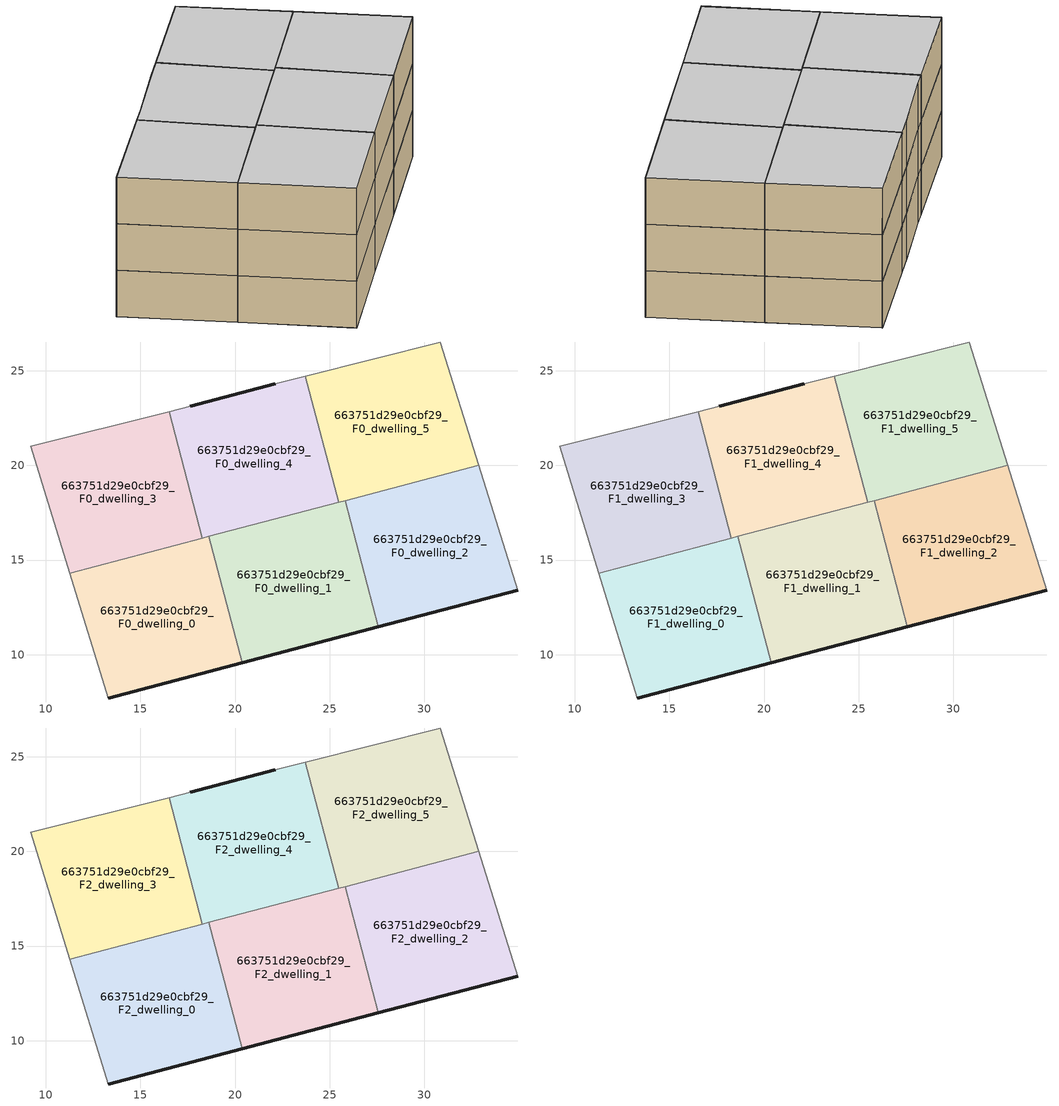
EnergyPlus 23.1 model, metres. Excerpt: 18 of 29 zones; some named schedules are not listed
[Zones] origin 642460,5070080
663751d29e0cbf29_F0_dwelling_0
 floor ground (EU_floor_Construction): 20.37,9.57 18.61,16.25 11.28,14.31 13.31,7.71 z0
 wall outside (EU_wall_Construction): 20.37,9.57 13.31,7.71 z0:3
 wall to 663751d29e0cbf29_F0_dwelling_1 (EU_wall_Construction): 18.61,16.25 20.37,9.57 z0:3
 wall adiabatic (EU_wall_Construction): 13.31,7.71 11.28,14.31 z0:3
 wall to 663751d29e0cbf29_F0_dwelling_3 (EU_wall_Construction): 11.28,14.31 18.27,16.16 z0:3
 wall to 663751d29e0cbf29_F0_dwelling_4 (EU_wall_Construction): 18.27,16.16 18.61,16.25 z0:3
663751d29e0cbf29_F0_dwelling_1
 floor ground (EU_floor_Construction): 27.57,11.47 25.82,18.14 18.61,16.25 20.37,9.57 z0
 wall outside (EU_wall_Construction): 27.57,11.47 20.37,9.57 z0:3
 wall to 663751d29e0cbf29_F0_dwelling_2 (EU_wall_Construction): 25.82,18.14 27.57,11.47 z0:3
 wall to 663751d29e0cbf29_F0_dwelling_4 (EU_wall_Construction): 18.61,16.25 25.47,18.05 z0:3
 wall to 663751d29e0cbf29_F0_dwelling_5 (EU_wall_Construction): 25.47,18.05 25.82,18.14 z0:3
663751d29e0cbf29_F0_dwelling_2
 floor ground (EU_floor_Construction): 34.93,13.41 32.86,20 25.82,18.14 27.57,11.47 z0
 wall outside (EU_wall_Construction): 34.93,13.41 27.57,11.47 z0:3
 wall adiabatic (EU_wall_Construction): 32.86,20 34.93,13.41 z0:3
 wall to 663751d29e0cbf29_F0_dwelling_5 (EU_wall_Construction): 25.82,18.14 32.86,20 z0:3
663751d29e0cbf29_F0_dwelling_3
 floor ground (EU_floor_Construction): 18.27,16.16 16.51,22.84 9.21,21.02 11.28,14.31 z0
 wall to 663751d29e0cbf29_F0_dwelling_4 (EU_wall_Construction): 16.51,22.84 18.27,16.16 z0:3
 wall adiabatic (EU_wall_Construction): 11.28,14.31 9.21,21.02 16.51,22.84 z0:3
663751d29e0cbf29_F0_dwelling_4
 floor ground (EU_floor_Construction): 25.47,18.05 23.71,24.72 22.12,24.32 17.62,23.12 16.51,22.84 18.27,16.16 z0
 wall outside (EU_wall_Construction): 17.62,23.12 22.12,24.32 z0:3
 wall adiabatic (EU_wall_Construction): 16.51,22.84 17.62,23.12 / 22.12,24.32 23.71,24.72 z0:3
 wall to 663751d29e0cbf29_F0_dwelling_5 (EU_wall_Construction): 23.71,24.72 25.47,18.05 z0:3
663751d29e0cbf29_F0_dwelling_5
 floor ground (EU_floor_Construction): 32.86,20 30.83,26.52 23.71,24.72 25.47,18.05 z0
 wall adiabatic (EU_wall_Construction): 23.71,24.72 30.83,26.52 32.86,20 z0:3
663751d29e0cbf29_F1_dwelling_0
 floor to 663751d29e0cbf29_F0_dwelling_0 (EU_floor_Construction): 20.37,9.57 18.61,16.25 11.28,14.31 13.31,7.71 z3
 wall outside (EU_wall_Construction): 20.37,9.57 13.31,7.71 z3:6
 wall to 663751d29e0cbf29_F1_dwelling_1 (EU_wall_Construction): 18.61,16.25 20.37,9.57 z3:6
 wall adiabatic (EU_wall_Construction): 13.31,7.71 11.28,14.31 z3:6
 wall to 663751d29e0cbf29_F1_dwelling_3 (EU_wall_Construction): 11.28,14.31 18.27,16.16 z3:6
 wall to 663751d29e0cbf29_F1_dwelling_4 (EU_wall_Construction): 18.27,16.16 18.61,16.25 z3:6
663751d29e0cbf29_F1_dwelling_1
 floor to 663751d29e0cbf29_F0_dwelling_1 (EU_floor_Construction): 27.57,11.47 25.82,18.14 18.61,16.25 20.37,9.57 z3
 wall outside (EU_wall_Construction): 27.57,11.47 20.37,9.57 z3:6
 wall to 663751d29e0cbf29_F1_dwelling_2 (EU_wall_Construction): 25.82,18.14 27.57,11.47 z3:6
 wall to 663751d29e0cbf29_F1_dwelling_4 (EU_wall_Construction): 18.61,16.25 25.47,18.05 z3:6
 wall to 663751d29e0cbf29_F1_dwelling_5 (EU_wall_Construction): 25.47,18.05 25.82,18.14 z3:6
663751d29e0cbf29_F1_dwelling_2
 floor to 663751d29e0cbf29_F0_dwelling_2 (EU_floor_Construction): 34.93,13.41 32.86,20 25.82,18.14 27.57,11.47 z3
 wall outside (EU_wall_Construction): 34.93,13.41 27.57,11.47 z3:6
 wall adiabatic (EU_wall_Construction): 32.86,20 34.93,13.41 z3:6
 wall to 663751d29e0cbf29_F1_dwelling_5 (EU_wall_Construction): 25.82,18.14 32.86,20 z3:6
663751d29e0cbf29_F1_dwelling_3
 floor to 663751d29e0cbf29_F0_dwelling_3 (EU_floor_Construction): 18.27,16.16 16.51,22.84 9.21,21.02 11.28,14.31 z3
 wall to 663751d29e0cbf29_F1_dwelling_4 (EU_wall_Construction): 16.51,22.84 18.27,16.16 z3:6
 wall adiabatic (EU_wall_Construction): 11.28,14.31 9.21,21.02 16.51,22.84 z3:6
663751d29e0cbf29_F1_dwelling_4
 floor to 663751d29e0cbf29_F0_dwelling_4 (EU_floor_Construction): 25.47,18.05 23.71,24.72 22.12,24.32 17.62,23.12 16.51,22.84 18.27,16.16 z3
 wall outside (EU_wall_Construction): 17.62,23.12 22.12,24.32 z3:6
 wall adiabatic (EU_wall_Construction): 16.51,22.84 17.62,23.12 / 22.12,24.32 23.71,24.72 z3:6
 wall to 663751d29e0cbf29_F1_dwelling_5 (EU_wall_Construction): 23.71,24.72 25.47,18.05 z3:6
663751d29e0cbf29_F1_dwelling_5
 floor to 663751d29e0cbf29_F0_dwelling_5 (EU_floor_Construction): 32.86,20 30.83,26.52 23.71,24.72 25.47,18.05 z3
 wall adiabatic (EU_wall_Construction): 23.71,24.72 30.83,26.52 32.86,20 z3:6
663751d29e0cbf29_F2_dwelling_0
 floor to 663751d29e0cbf29_F1_dwelling_0 (EU_floor_Construction): 20.37,9.57 18.61,16.25 11.28,14.31 13.31,7.71 z6
 wall outside (EU_wall_Construction): 20.37,9.57 13.31,7.71 z6:9
 wall to 663751d29e0cbf29_F2_dwelling_1 (EU_wall_Construction): 18.61,16.25 20.37,9.57 z6:9
 wall adiabatic (EU_wall_Construction): 13.31,7.71 11.28,14.31 z6:9
 wall to 663751d29e0cbf29_F2_dwelling_3 (EU_wall_Construction): 11.28,14.31 18.27,16.16 z6:9
 wall to 663751d29e0cbf29_F2_dwelling_4 (EU_wall_Construction): 18.27,16.16 18.61,16.25 z6:9
 ceiling to 663751d29e0cbf29_F3_dwelling_0 (EU_floor_Construction): 18.61,16.25 20.37,9.57 13.31,7.71 11.28,14.31 z9
663751d29e0cbf29_F2_dwelling_1
 floor to 663751d29e0cbf29_F1_dwelling_1 (EU_floor_Construction): 27.57,11.47 25.82,18.14 18.61,16.25 20.37,9.57 z6
 wall outside (EU_wall_Construction): 27.57,11.47 20.37,9.57 z6:9
 wall to 663751d29e0cbf29_F2_dwelling_2 (EU_wall_Construction): 25.82,18.14 27.57,11.47 z6:9
 wall to 663751d29e0cbf29_F2_dwelling_4 (EU_wall_Construction): 18.61,16.25 25.47,18.05 z6:9
 wall to 663751d29e0cbf29_F2_dwelling_5 (EU_wall_Construction): 25.47,18.05 25.82,18.14 z6:9
 ceiling to 663751d29e0cbf29_F3_dwelling_1 (EU_floor_Construction): 25.82,18.14 27.57,11.47 20.37,9.57 18.61,16.25 z9
663751d29e0cbf29_F2_dwelling_2
 floor to 663751d29e0cbf29_F1_dwelling_2 (EU_floor_Construction): 34.93,13.41 32.86,20 25.82,18.14 27.57,11.47 z6
 wall outside (EU_wall_Construction): 34.93,13.41 27.57,11.47 z6:9
 wall adiabatic (EU_wall_Construction): 32.86,20 34.93,13.41 z6:9
 wall to 663751d29e0cbf29_F2_dwelling_5 (EU_wall_Construction): 25.82,18.14 32.86,20 z6:9
 ceiling to 663751d29e0cbf29_F3_dwelling_2 (EU_floor_Construction): 32.86,20 34.93,13.41 27.57,11.47 25.82,18.14 z9
663751d29e0cbf29_F2_dwelling_3
 floor to 663751d29e0cbf29_F1_dwelling_3 (EU_floor_Construction): 18.27,16.16 16.51,22.84 9.21,21.02 11.28,14.31 z6
 wall to 663751d29e0cbf29_F2_dwelling_4 (EU_wall_Construction): 16.51,22.84 18.27,16.16 z6:9
 wall adiabatic (EU_wall_Construction): 11.28,14.31 9.21,21.02 16.51,22.84 z6:9
 ceiling to 663751d29e0cbf29_F3_dwelling_3 (EU_floor_Construction): 16.51,22.84 18.27,16.16 11.28,14.31 9.21,21.02 z9
663751d29e0cbf29_F2_dwelling_4
 floor to 663751d29e0cbf29_F1_dwelling_4 (EU_floor_Construction): 25.47,18.05 23.71,24.72 22.12,24.32 17.62,23.12 16.51,22.84 18.27,16.16 z6
 wall outside (EU_wall_Construction): 17.62,23.12 22.12,24.32 z6:9
 wall adiabatic (EU_wall_Construction): 16.51,22.84 17.62,23.12 / 22.12,24.32 23.71,24.72 z6:9
 wall to 663751d29e0cbf29_F2_dwelling_5 (EU_wall_Construction): 23.71,24.72 25.47,18.05 z6:9
 ceiling to 663751d29e0cbf29_F3_dwelling_4 (EU_floor_Construction): 23.71,24.72 25.47,18.05 18.27,16.16 16.51,22.84 17.62,23.12 22.12,24.32 z9
663751d29e0cbf29_F2_dwelling_5
 floor to 663751d29e0cbf29_F1_dwelling_5 (EU_floor_Construction): 32.86,20 30.83,26.52 23.71,24.72 25.47,18.05 z6
 wall adiabatic (EU_wall_Construction): 23.71,24.72 30.83,26.52 32.86,20 z6:9
 ceiling to 663751d29e0cbf29_F3_dwelling_5 (EU_floor_Construction): 30.83,26.52 32.86,20 25.47,18.05 23.71,24.72 z9
shading: 30.83,26.52 22.13,23.81 z0:7.1
[Building]
EU S2 Campaign: North Axis=0; Terrain=City; Solar Distribution=FullExterior
[Site:Location]
Lyon-Bron: Latitude=45.75; Longitude=5; Time Zone=1; Elevation=198
[SizingPeriod:WeatherFileDays]
AnnualSizingPeriod: Begin Month=1; Begin Day of Month=1; End Month=12; End Day of Month=31; Day of Week for Start Day=Monday; Use Weather File Daylight Saving Period=No; Use Weather File Rain and Snow Indicators=No
[MATERIAL]
EU_InternalMass_Material: Roughness=MediumRough; Thickness=0.1; Conductivity=1; Density=1800; Specific Heat=900; Thermal Absorptance=0.9; Solar Absorptance=0.7; Visible Absorptance=0.7
[MATERIAL:NOMASS] Roughness=MediumRough; Thermal Absorptance=0.9; Solar Absorptance=0.7; Visible Absorptance=0.7
Name | Thermal Resistance
EU_wall_NoMass | 0.776494
EU_floor_NoMass | 0.421597
[CONSTRUCTION]
EU_wall_Construction: EU_wall_NoMass
EU_floor_Construction: EU_floor_NoMass
EU_InternalMass_Construction: EU_InternalMass_Material
[ZONE] Type=1; Multiplier=1; Ceiling Height=autocalculate; Floor Area=autocalculate; Part of Total Floor Area=Yes
Name | Volume
663751d29e0cbf29_F0_dwelling_0; 663751d29e0cbf29_F1_dwelling_0; 663751d29e0cbf29_F2_dwelling_0 | 154.189
663751d29e0cbf29_F0_dwelling_1; 663751d29e0cbf29_F1_dwelling_1; 663751d29e0cbf29_F2_dwelling_1 | 154.195
663751d29e0cbf29_F0_dwelling_2; 663751d29e0cbf29_F1_dwelling_2; 663751d29e0cbf29_F2_dwelling_2 | 154.182
663751d29e0cbf29_F0_dwelling_3; 663751d29e0cbf29_F1_dwelling_3; 663751d29e0cbf29_F2_dwelling_3 | 154.197
663751d29e0cbf29_F0_dwelling_4; 663751d29e0cbf29_F1_dwelling_4; 663751d29e0cbf29_F2_dwelling_4 | 154.191
663751d29e0cbf29_F0_dwelling_5; 663751d29e0cbf29_F1_dwelling_5; 663751d29e0cbf29_F2_dwelling_5 | 154.202
[INTERNALMASS] Construction=EU_InternalMass_Construction
Name | Zone or ZoneList | Surface Area
663751d29e0cbf29_F0_dwelling_0_EU_InternalMass | 663751d29e0cbf29_F0_dwelling_0 | 51.3962
663751d29e0cbf29_F0_dwelling_1_EU_InternalMass | 663751d29e0cbf29_F0_dwelling_1 | 51.3981
663751d29e0cbf29_F0_dwelling_2_EU_InternalMass | 663751d29e0cbf29_F0_dwelling_2 | 51.3942
663751d29e0cbf29_F0_dwelling_3_EU_InternalMass | 663751d29e0cbf29_F0_dwelling_3 | 51.399
663751d29e0cbf29_F0_dwelling_4_EU_InternalMass | 663751d29e0cbf29_F0_dwelling_4 | 51.3972
663751d29e0cbf29_F0_dwelling_5_EU_InternalMass | 663751d29e0cbf29_F0_dwelling_5 | 51.4007
663751d29e0cbf29_F1_dwelling_0_EU_InternalMass | 663751d29e0cbf29_F1_dwelling_0 | 51.3962
663751d29e0cbf29_F1_dwelling_1_EU_InternalMass | 663751d29e0cbf29_F1_dwelling_1 | 51.3981
663751d29e0cbf29_F1_dwelling_2_EU_InternalMass | 663751d29e0cbf29_F1_dwelling_2 | 51.3942
663751d29e0cbf29_F1_dwelling_3_EU_InternalMass | 663751d29e0cbf29_F1_dwelling_3 | 51.399
663751d29e0cbf29_F1_dwelling_4_EU_InternalMass | 663751d29e0cbf29_F1_dwelling_4 | 51.3972
663751d29e0cbf29_F1_dwelling_5_EU_InternalMass | 663751d29e0cbf29_F1_dwelling_5 | 51.4007
663751d29e0cbf29_F2_dwelling_0_EU_InternalMass | 663751d29e0cbf29_F2_dwelling_0 | 51.3962
663751d29e0cbf29_F2_dwelling_1_EU_InternalMass | 663751d29e0cbf29_F2_dwelling_1 | 51.3981
663751d29e0cbf29_F2_dwelling_2_EU_InternalMass | 663751d29e0cbf29_F2_dwelling_2 | 51.3942
663751d29e0cbf29_F2_dwelling_3_EU_InternalMass | 663751d29e0cbf29_F2_dwelling_3 | 51.399
663751d29e0cbf29_F2_dwelling_4_EU_InternalMass | 663751d29e0cbf29_F2_dwelling_4 | 51.3972
663751d29e0cbf29_F2_dwelling_5_EU_InternalMass | 663751d29e0cbf29_F2_dwelling_5 | 51.4007
[OTHEREQUIPMENT] Fuel Type=Electricity; Design Level Calculation Method=Watts/Area; Power per Zone Floor Area=1; Fraction Latent=0; Fraction Radiant=0; Fraction Lost=0; Carbon Dioxide Generation Rate=0; EndUse Subcategory=EU_Step8_InternalGains
Name | Zone or ZoneList or Space or SpaceList | Schedule
EU_Step8_InternalGain_663751d29e0cbf29_F0_dwelling_0_f000 | 663751d29e0cbf29_F0_dwelling_0 | EU_Step8_GainSchedule_663751d29e0cbf29_F0_dwelling_0_f000
EU_Step8_InternalGain_663751d29e0cbf29_F0_dwelling_1_f000 | 663751d29e0cbf29_F0_dwelling_1 | EU_Step8_GainSchedule_663751d29e0cbf29_F0_dwelling_1_f000
EU_Step8_InternalGain_663751d29e0cbf29_F0_dwelling_2_f000 | 663751d29e0cbf29_F0_dwelling_2 | EU_Step8_GainSchedule_663751d29e0cbf29_F0_dwelling_2_f000
EU_Step8_InternalGain_663751d29e0cbf29_F0_dwelling_3_f000 | 663751d29e0cbf29_F0_dwelling_3 | EU_Step8_GainSchedule_663751d29e0cbf29_F0_dwelling_3_f000
EU_Step8_InternalGain_663751d29e0cbf29_F0_dwelling_4_f000 | 663751d29e0cbf29_F0_dwelling_4 | EU_Step8_GainSchedule_663751d29e0cbf29_F0_dwelling_4_f000
EU_Step8_InternalGain_663751d29e0cbf29_F0_dwelling_5_f000 | 663751d29e0cbf29_F0_dwelling_5 | EU_Step8_GainSchedule_663751d29e0cbf29_F0_dwelling_5_f000
EU_Step8_InternalGain_663751d29e0cbf29_F1_dwelling_0_f000 | 663751d29e0cbf29_F1_dwelling_0 | EU_Step8_GainSchedule_663751d29e0cbf29_F1_dwelling_0_f000
EU_Step8_InternalGain_663751d29e0cbf29_F1_dwelling_1_f000 | 663751d29e0cbf29_F1_dwelling_1 | EU_Step8_GainSchedule_663751d29e0cbf29_F1_dwelling_1_f000
EU_Step8_InternalGain_663751d29e0cbf29_F1_dwelling_2_f000 | 663751d29e0cbf29_F1_dwelling_2 | EU_Step8_GainSchedule_663751d29e0cbf29_F1_dwelling_2_f000
EU_Step8_InternalGain_663751d29e0cbf29_F1_dwelling_3_f000 | 663751d29e0cbf29_F1_dwelling_3 | EU_Step8_GainSchedule_663751d29e0cbf29_F1_dwelling_3_f000
EU_Step8_InternalGain_663751d29e0cbf29_F1_dwelling_4_f000 | 663751d29e0cbf29_F1_dwelling_4 | EU_Step8_GainSchedule_663751d29e0cbf29_F1_dwelling_4_f000
EU_Step8_InternalGain_663751d29e0cbf29_F1_dwelling_5_f000 | 663751d29e0cbf29_F1_dwelling_5 | EU_Step8_GainSchedule_663751d29e0cbf29_F1_dwelling_5_f000
EU_Step8_InternalGain_663751d29e0cbf29_F2_dwelling_0_f000 | 663751d29e0cbf29_F2_dwelling_0 | EU_Step8_GainSchedule_663751d29e0cbf29_F2_dwelling_0_f000
EU_Step8_InternalGain_663751d29e0cbf29_F2_dwelling_1_f000 | 663751d29e0cbf29_F2_dwelling_1 | EU_Step8_GainSchedule_663751d29e0cbf29_F2_dwelling_1_f000
EU_Step8_InternalGain_663751d29e0cbf29_F2_dwelling_2_f000 | 663751d29e0cbf29_F2_dwelling_2 | EU_Step8_GainSchedule_663751d29e0cbf29_F2_dwelling_2_f000
EU_Step8_InternalGain_663751d29e0cbf29_F2_dwelling_3_f000 | 663751d29e0cbf29_F2_dwelling_3 | EU_Step8_GainSchedule_663751d29e0cbf29_F2_dwelling_3_f000
EU_Step8_InternalGain_663751d29e0cbf29_F2_dwelling_4_f000 | 663751d29e0cbf29_F2_dwelling_4 | EU_Step8_GainSchedule_663751d29e0cbf29_F2_dwelling_4_f000
EU_Step8_InternalGain_663751d29e0cbf29_F2_dwelling_5_f000 | 663751d29e0cbf29_F2_dwelling_5 | EU_Step8_GainSchedule_663751d29e0cbf29_F2_dwelling_5_f000
[ZONEVENTILATION:DESIGNFLOWRATE] Schedule=EU_AlwaysOn; Design Flow Rate Calculation Method=AirChanges/Hour; Air Changes per Hour=0.693814; Ventilation Type=Natural; Fan Pressure Rise=0; Fan Total Efficiency=1; Constant Term Coefficient=1; Temperature Term Coefficient=0; Velocity Term Coefficient=0; Velocity Squared Term Coefficient=0; Minimum Indoor Temperature=-100; Maximum Indoor Temperature=100; Delta Temperature=-100; Minimum Outdoor Temperature=-100; Maximum Outdoor Temperature=100; Maximum Wind Speed=40
Name | Zone or ZoneList or Space or SpaceList
EU_ConstantAir_663751d29e0cbf29_F0_dwelling_0 | 663751d29e0cbf29_F0_dwelling_0
EU_ConstantAir_663751d29e0cbf29_F0_dwelling_1 | 663751d29e0cbf29_F0_dwelling_1
EU_ConstantAir_663751d29e0cbf29_F0_dwelling_2 | 663751d29e0cbf29_F0_dwelling_2
EU_ConstantAir_663751d29e0cbf29_F0_dwelling_3 | 663751d29e0cbf29_F0_dwelling_3
EU_ConstantAir_663751d29e0cbf29_F0_dwelling_4 | 663751d29e0cbf29_F0_dwelling_4
EU_ConstantAir_663751d29e0cbf29_F0_dwelling_5 | 663751d29e0cbf29_F0_dwelling_5
EU_ConstantAir_663751d29e0cbf29_F1_dwelling_0 | 663751d29e0cbf29_F1_dwelling_0
EU_ConstantAir_663751d29e0cbf29_F1_dwelling_1 | 663751d29e0cbf29_F1_dwelling_1
EU_ConstantAir_663751d29e0cbf29_F1_dwelling_2 | 663751d29e0cbf29_F1_dwelling_2
EU_ConstantAir_663751d29e0cbf29_F1_dwelling_3 | 663751d29e0cbf29_F1_dwelling_3
EU_ConstantAir_663751d29e0cbf29_F1_dwelling_4 | 663751d29e0cbf29_F1_dwelling_4
EU_ConstantAir_663751d29e0cbf29_F1_dwelling_5 | 663751d29e0cbf29_F1_dwelling_5
EU_ConstantAir_663751d29e0cbf29_F2_dwelling_0 | 663751d29e0cbf29_F2_dwelling_0
EU_ConstantAir_663751d29e0cbf29_F2_dwelling_1 | 663751d29e0cbf29_F2_dwelling_1
EU_ConstantAir_663751d29e0cbf29_F2_dwelling_2 | 663751d29e0cbf29_F2_dwelling_2
EU_ConstantAir_663751d29e0cbf29_F2_dwelling_3 | 663751d29e0cbf29_F2_dwelling_3
EU_ConstantAir_663751d29e0cbf29_F2_dwelling_4 | 663751d29e0cbf29_F2_dwelling_4
EU_ConstantAir_663751d29e0cbf29_F2_dwelling_5 | 663751d29e0cbf29_F2_dwelling_5
[HVACTEMPLATE:THERMOSTAT] Constant Heating Setpoint=20; Constant Cooling Setpoint=50
EU_HeatOnly_663751d29e0cbf29_F0_dwelling_0; EU_HeatOnly_663751d29e0cbf29_F0_dwelling_1; EU_HeatOnly_663751d29e0cbf29_F0_dwelling_2; EU_HeatOnly_663751d29e0cbf29_F0_dwelling_3; EU_HeatOnly_663751d29e0cbf29_F0_dwelling_4; EU_HeatOnly_663751d29e0cbf29_F0_dwelling_5; EU_HeatOnly_663751d29e0cbf29_F1_dwelling_0; EU_HeatOnly_663751d29e0cbf29_F1_dwelling_1; EU_HeatOnly_663751d29e0cbf29_F1_dwelling_2; EU_HeatOnly_663751d29e0cbf29_F1_dwelling_3; EU_HeatOnly_663751d29e0cbf29_F1_dwelling_4; EU_HeatOnly_663751d29e0cbf29_F1_dwelling_5; EU_HeatOnly_663751d29e0cbf29_F2_dwelling_0; EU_HeatOnly_663751d29e0cbf29_F2_dwelling_1; EU_HeatOnly_663751d29e0cbf29_F2_dwelling_2; EU_HeatOnly_663751d29e0cbf29_F2_dwelling_3; EU_HeatOnly_663751d29e0cbf29_F2_dwelling_4; EU_HeatOnly_663751d29e0cbf29_F2_dwelling_5; EU_HeatOnly_663751d29e0cbf29_F3_dwelling_0; EU_HeatOnly_663751d29e0cbf29_F3_dwelling_1; EU_HeatOnly_663751d29e0cbf29_F3_dwelling_2; EU_HeatOnly_663751d29e0cbf29_F3_dwelling_3; EU_HeatOnly_663751d29e0cbf29_F3_dwelling_4; EU_HeatOnly_663751d29e0cbf29_F3_dwelling_5; EU_HeatOnly_663751d29e0cbf29_F4_dwelling_0; EU_HeatOnly_663751d29e0cbf29_F4_dwelling_1; EU_HeatOnly_663751d29e0cbf29_F4_dwelling_2; EU_HeatOnly_663751d29e0cbf29_F4_dwelling_3; EU_HeatOnly_663751d29e0cbf29_F4_dwelling_4
[HVACTEMPLATE:ZONE:IDEALLOADSAIRSYSTEM]
663751d29e0cbf29_F0_dwelling_0: Template Thermostat=EU_HeatOnly_663751d29e0cbf29_F0_dwelling_0; System Availability Schedule=EU_AlwaysOn; Maximum Heating Supply Air Temperature=50; Minimum Cooling Supply Air Temperature=13; Maximum Heating Supply Air Humidity Ratio=0.0156; Minimum Cooling Supply Air Humidity Ratio=0.0077; Heating Limit=NoLimit; Cooling Limit=NoLimit; Heating Availability Schedule=EU_AlwaysOn; Cooling Availability Schedule=EU_CoolingOff; Dehumidification Control Type=ConstantSensibleHeatRatio; Cooling Sensible Heat Ratio=0.7; Dehumidification Setpoint=60; Humidification Control Type=None; Humidification Setpoint=30; Outdoor Air Method=None; Outdoor Air Flow Rate per Person=0.00944; Outdoor Air Flow Rate per Zone Floor Area=0; Outdoor Air Flow Rate per Zone=0; Demand Controlled Ventilation Type=None; Outdoor Air Economizer Type=NoEconomizer; Heat Recovery Type=None; Sensible Heat Recovery Effectiveness=0.7; Latent Heat Recovery Effectiveness=0.65
